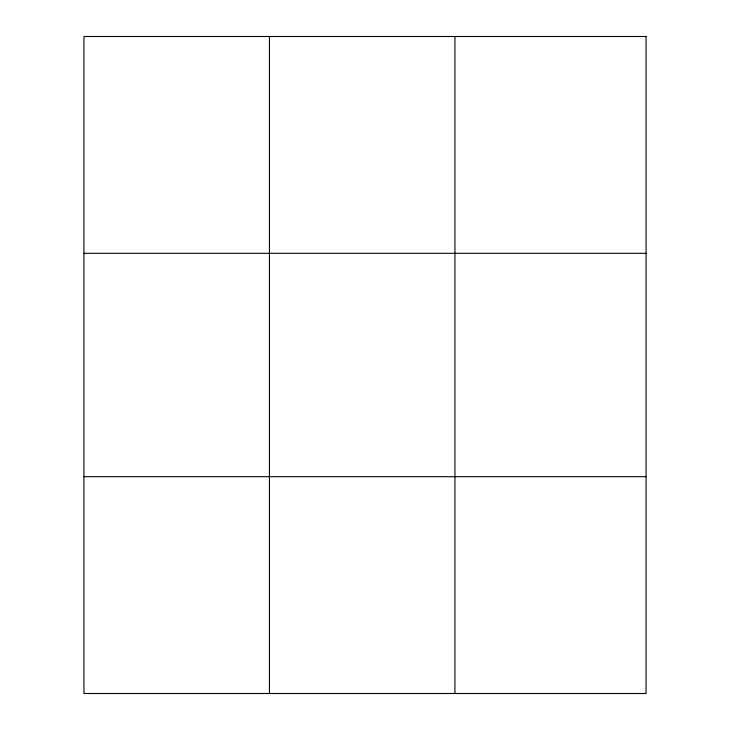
<?xml version="1.0" encoding="UTF-8"?>
<svg xmlns="http://www.w3.org/2000/svg" width="730" height="730" viewBox="0 0 730 730"><rect width="100%" height="100%" fill="white"/><g stroke="black" fill="none" stroke-linecap="round" stroke-linejoin="round"><path stroke-width="1.09" d="M269.443 36.5L269.443 693.5M454.936 36.5L454.936 693.5M83.941 253.31L646.059 253.31M83.941 476.69L646.059 476.69M646.059 36.5L646.059 693.5L83.941 693.5L83.941 36.5L646.059 36.5"/></g></svg>
